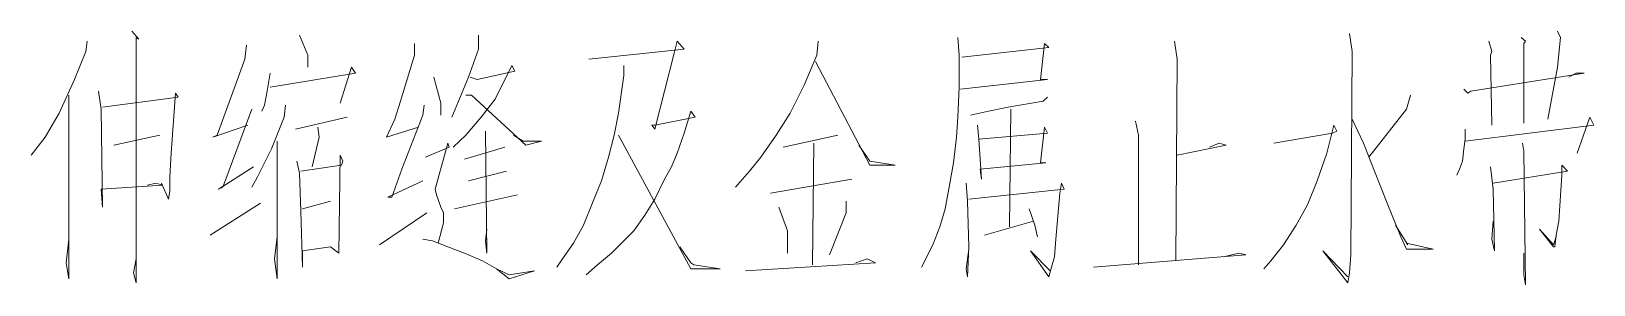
# Model space of a CAD drawing. Header units: millimetres. Extents: x -30643 to 86172, y -19411 to 63186.
# Drawn here: x 46442 to 50532, y 3390 to 4054 of the extents above; entities that cross this region are included whole.
import ezdxf

# ---------------------------------------------------------------- set-up
doc = ezdxf.new("R2010")
doc.units = ezdxf.units.MM

msp = doc.modelspace()

# ---------------------------------------------------------------- linework, layer by layer
at = {"color": 0, "lineweight": 0}
for points in [[(46705.1, 4053.5), (46723.4, 4032.4), (46716.4, 4037.3), (46716.4, 3394.9), (46709.3, 3420.9), (46716.4, 3457.5)], [(50436.7, 4053.5), (50444.5, 4037.3), (50436.7, 3959.2), (50411.4, 3823.4)], [(46588.3, 4027.5), (46584.8, 4000.7), (46555.2, 3927.6), (46515.1, 3838.9), (46478.5, 3776.3), (46441.9, 3729.1)], [(47005.6, 4016.9), (47001.4, 3980.3), (46928.9, 3781.9), (46917.6, 3776.3), (47009.1, 3807.9)], [(47144.2, 4043), (47166, 3990.9), (47166, 3959.2)], [(47444.7, 4021.8), (47444.7, 3990.9), (47408.1, 3870.6), (47393.3, 3823.4), (47371.5, 3776.3), (47455.2, 3802.3)], [(47612.9, 4043), (47612.9, 4006.4), (47586.8, 3933.2), (47565, 3881.1), (47543.2, 3828.3)], [(47901.4, 3980.3), (48150.5, 4006.4), (48132.2, 4027.5), (48125.1, 3995.8), (48099.1, 3896.6), (48073.8, 3797.4), (48066, 3807.9), (48073.8, 3807.9), (48180, 3828.3), (48168.8, 3844.5), (48150.5, 3786.8), (48132.2, 3734.7), (48117.4, 3698.2), (48099.1, 3666.5), (48073.8, 3614.4), (48047.7, 3572.2), (48018.9, 3530.7), (47992.8, 3504.6), (47960.5, 3473), (47923.9, 3442), (47894.3, 3416)], [(48501.6, 4027.5), (48498.1, 3990.9), (48465, 3912.1), (48428.4, 3838.9), (48391.8, 3781.9), (48351.7, 3724.2), (48322.2, 3687.6), (48285.6, 3645.4)], [(48867.5, 4037.3), (48871, 3990.9), (48871, 3907.1), (48867.5, 3828.3), (48864, 3776.3), (48856.3, 3708.7), (48845.7, 3651), (48834.4, 3588.4), (48819.7, 3541.2), (48801.4, 3494.1), (48772.5, 3436.4)], [(48878.1, 3985.3), (49105.4, 4011.3), (49094.1, 4021.8), (49083.5, 3927.6), (49101.8, 3927.6), (48874.6, 3901.5)], [(49434.7, 4027.5), (49441.7, 3980.3), (49438.2, 3452.6)], [(49892.1, 4047.9), (49899.1, 4000.7), (49895.6, 3468), (49892.1, 3420.9), (49887.9, 3394.9), (49822.4, 3478.6), (49887.9, 3410.3)], [(50257.3, 4027.5), (50265, 4000.7), (50261.5, 3990.9), (50265, 3807.9)], [(50341.7, 4037.3), (50353, 4027.5), (50348.8, 4021.8), (50348.8, 3812.9)], [(48494.6, 3974.7), (48636.7, 3703.1), (48702.9, 3703.1), (48636.7, 3713.6), (48607.9, 3755.1)], [(47067.5, 3943.7), (47060.5, 3901.5), (47052.7, 3860), (47045.7, 3844.5)], [(47067.5, 3907.1), (47290.6, 3943.7), (47280, 3959.2), (47250.5, 3864.9)], [(47495.3, 3933.2), (47513.6, 3864.9), (47513.6, 3834)], [(47591, 3933.2), (47609.3, 3927.6), (47707.9, 3948.7), (47700.1, 3964.1), (47656.5, 3875.5), (47619.9, 3828.3), (47579.8, 3781.9), (47546.7, 3750.2)], [(47992.8, 3964.1), (47992.8, 3938.1), (47978.8, 3838.9), (47967.5, 3781.9), (47952.7, 3724.2), (47934.4, 3661.6), (47912.6, 3608.8), (47887.3, 3546.2), (47861.3, 3499), (47832.4, 3457.5), (47817.6, 3436.4)], [(50191.8, 3901.5), (50202.4, 3891.7), (50210.1, 3896.6), (50506.4, 3943.7), (50484.6, 3943.7), (50466.3, 3933.2)], [(46540.5, 3886), (46540.5, 3405.4), (46533.4, 3446.9), (46540.5, 3509.6)], [(46617.9, 3896.6), (46624.9, 3849.4), (46628.4, 3593.3), (46624.9, 3640.5), (46786, 3651), (46767.7, 3655.9), (46745.9, 3651)], [(46628.4, 3855.1), (46826.1, 3881.1), (46819.1, 3891.7), (46807.9, 3734.7), (46804.3, 3672.1), (46804.3, 3635.5), (46800.8, 3614.4), (46782.5, 3655.9)], [(47579.8, 3886), (47594.6, 3886), (47736.7, 3755.1), (47777.5, 3765.7), (47729.7, 3765.7), (47704.3, 3781.9)], [(50052.5, 3886), (50042, 3849.4), (49942.7, 3724.2)], [(47019.7, 3849.4), (46943, 3645.4), (46932.4, 3640.5), (47023.9, 3698.2)], [(47107.6, 3860), (47104.1, 3828.3), (47071, 3745.3), (47034.4, 3672.1), (47019.7, 3645.4)], [(47470, 3860), (47466.5, 3834), (47411.6, 3692.5), (47385.6, 3619.3), (47375, 3619.3), (47466.5, 3661.6)], [(49101.8, 3881.1), (49090.6, 3870.6), (48999.1, 3855.1), (48947.7, 3844.5), (48900.6, 3834)], [(49006.1, 3849.4), (49002.6, 3541.2)], [(47133.7, 3797.4), (47268.8, 3828.3)], [(48918.9, 3807.9), (48922.4, 3771.3), (48929.4, 3666.5), (48925.9, 3692.5), (49097.6, 3708.7), (49083.5, 3708.7), (49094.1, 3802.3), (49101.8, 3786.8), (48922.4, 3771.3)], [(49331.9, 3818.5), (49339.7, 3781.9), (49339.7, 3442)], [(49694.3, 3760.8), (49847.7, 3786.8), (49859, 3791.7), (49851.3, 3807.9), (49833, 3734.7), (49807.6, 3661.6), (49782.3, 3598.9), (49752.7, 3546.2), (49719.7, 3494.1), (49686.6, 3452.6), (49668.3, 3431.5)], [(49899.1, 3823.4), (49928.7, 3760.8), (49957.5, 3687.6), (49990.6, 3603.9), (50027.2, 3515.2), (50042, 3483.5), (50111.6, 3483.5), (50042, 3499)], [(50195.4, 3765.7), (50531.7, 3807.9), (50521.2, 3828.3), (50488.1, 3734.7)], [(46778.3, 3781.9), (46658, 3755.1)], [(47085.8, 3765.7), (47085.8, 3405.4), (47078.8, 3457.5), (47085.8, 3515.2)], [(47192.1, 3802.3), (47195.6, 3776.3), (47177.3, 3698.2)], [(47631.2, 3791.7), (47634.7, 3473), (47631.2, 3504.6), (47634.7, 3535.6)], [(47978.8, 3781.9), (48168.8, 3431.5), (48245.5, 3431.5), (48175.8, 3442), (48168.8, 3446.9), (48139.2, 3489.2)], [(48553, 3781.9), (48410.1, 3750.2)], [(50195.4, 3797.4), (50195.4, 3771.3), (50191.8, 3745.3), (50188.3, 3713.6), (50180.6, 3692.5), (50173.5, 3677)], [(47137.2, 3713.6), (47144.2, 3682), (47147.7, 3582.7), (47152, 3436.4), (47152, 3478.6), (47225.1, 3489.2), (47246.9, 3473), (47250.5, 3729.1), (47257.5, 3713.6), (47254, 3703.1), (47147.7, 3687.6)], [(47473.5, 3724.2), (47536.2, 3750.2), (47531.9, 3760.8), (47499.6, 3640.5), (47503.1, 3625), (47513.6, 3593.3), (47521.4, 3577.8), (47521.4, 3551.8), (47506.6, 3499)], [(47681.8, 3750.2), (47576.3, 3718.6)], [(48490.3, 3760.8), (48486.8, 3442)], [(49441.7, 3729.1), (49569.8, 3755.1), (49551.5, 3760.8), (49526.2, 3750.2)], [(50345.2, 3760.8), (50348.8, 3739.7), (50353, 3389.9), (50348.8, 3416), (50348.8, 3473)], [(47586.8, 3661.6), (47686, 3687.6)], [(50261.5, 3698.2), (50268.5, 3640.5), (50272.1, 3478.6), (50265, 3509.6), (50268.5, 3556.7)], [(50268.5, 3655.9), (50462.8, 3687.6), (50448, 3703.1), (50448, 3677), (50440.2, 3556.7), (50433.2, 3520.1), (50429.7, 3489.2), (50426.2, 3489.2), (50389.6, 3535.6), (50426.2, 3494.1), (50433.2, 3515.2)], [(48589.6, 3666.5), (48377.1, 3629.9)], [(48889.3, 3655.9), (48892.9, 3608.8), (48896.4, 3489.2), (48892.9, 3410.3), (48889.3, 3431.5), (48896.4, 3483.5)], [(48896.4, 3614.4), (49145.5, 3640.5), (49138.4, 3655.9), (49134.2, 3629.9), (49123.7, 3509.6), (49120.1, 3463.1), (49112.4, 3436.4), (49105.4, 3410.3), (49057.5, 3478.6), (49108.9, 3426.5)], [(46910.6, 3520.1), (47042.2, 3603.9)], [(47152, 3588.4), (47225.1, 3608.8)], [(47714.9, 3625), (47550.2, 3588.4)], [(48574.8, 3608.8), (48574.8, 3577.8), (48531.2, 3468)], [(47353.2, 3494.1), (47477.1, 3577.8)], [(48398.9, 3593.3), (48421.4, 3530.7), (48421.4, 3504.6), (48421.4, 3473)], [(49054, 3588.4), (49068.8, 3546.2), (49075.8, 3515.2)], [(48937.2, 3520.1), (49065.3, 3556.7)], [(50012.4, 3546.2), (50045.5, 3494.1)], [(47466.5, 3509.6), (47491.8, 3504.6), (47531.9, 3489.2), (47576.3, 3473), (47623.4, 3452.6), (47660, 3431.5), (47693.1, 3405.4), (47759.2, 3426.5), (47693.1, 3416), (47660, 3431.5)], [(48311.6, 3426.5), (48651.5, 3446.9), (48629.7, 3457.5), (48600.1, 3446.9)], [(49222.2, 3436.4), (49621.2, 3468), (49602.9, 3473), (49562.8, 3463.1)]]:
    msp.add_lwpolyline(points, dxfattribs=at)

doc.saveas('drawing.dxf')
